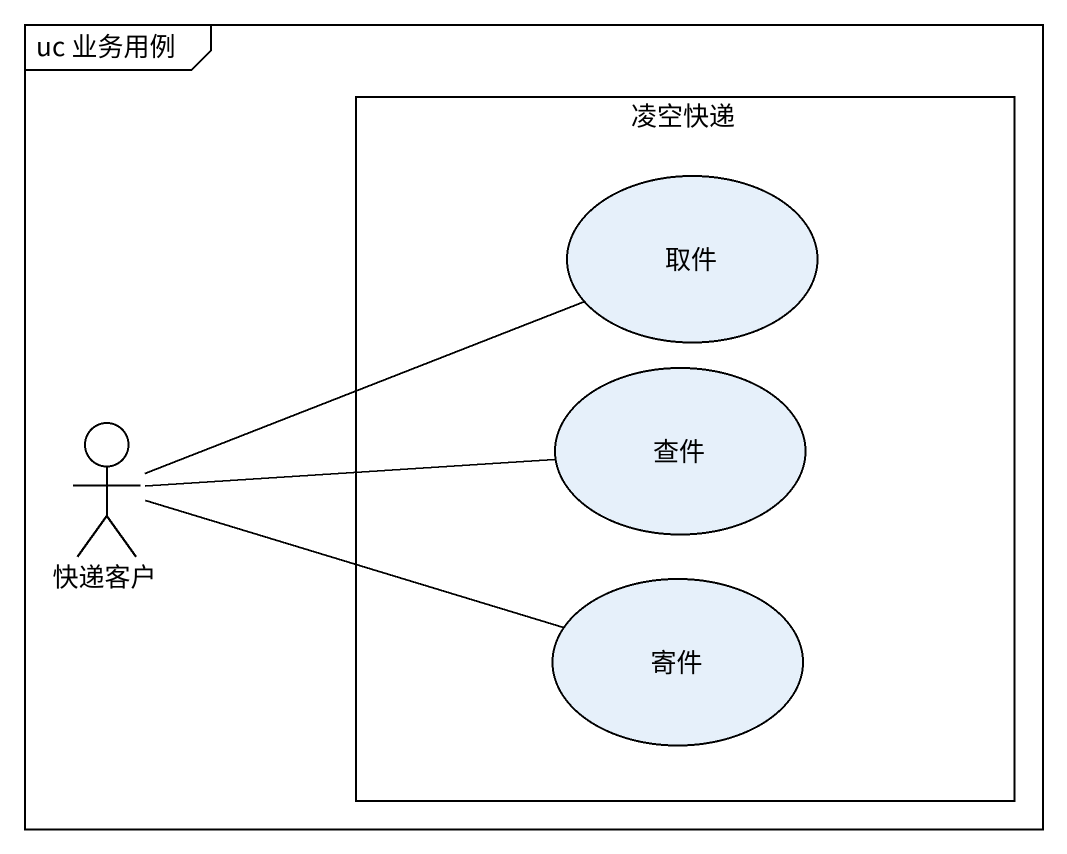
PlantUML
@startuml
mainframe uc 业务用例
rectangle 凌空快递 {
  usecase 取件
  usecase 查件
  usecase 寄件
}
actor 快递客户
快递客户 -right- 取件
快递客户 -right- 查件
快递客户 -right- 寄件
@enduml
